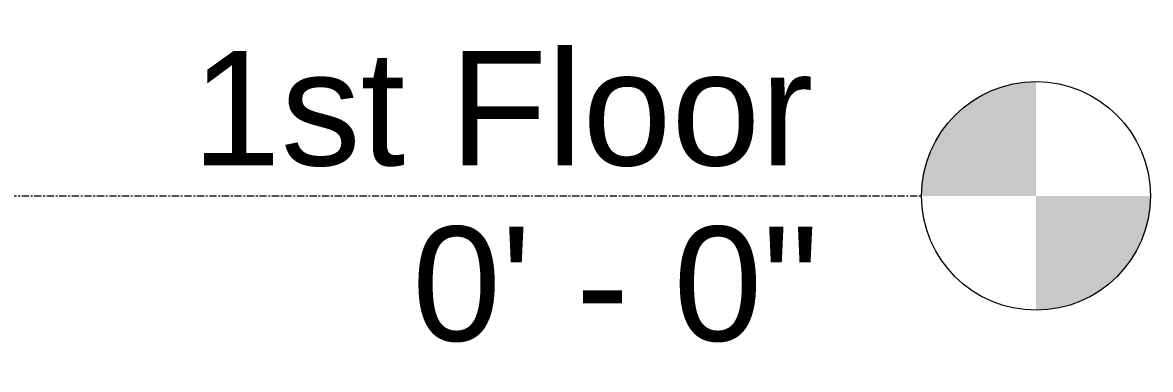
# Model space of a CAD drawing. Header units: inches. Extents: x -1460 to -268, y -77 to 274.
# Drawn here: x -388.7 to -309.8, y -12.1 to 12.1 of the extents above; entities that cross this region are included whole.
import ezdxf

# ---------------------------------------------------------------- set-up
doc = ezdxf.new("R2010")
doc.units = ezdxf.units.IN
doc.header["$MEASUREMENT"] = 0
doc.linetypes.add('Grid Line 1_2_', pattern=[0.875, 0.5, -0.125, 0.125, -0.125])
doc.layers.add('A-FLOR-LEVL', color=51, linetype='Continuous', lineweight=9)
doc.layers.add('A-FLOR-LEVL-1', color=51, linetype='Grid Line 1_2_', lineweight=9)
doc.styles.add('Arial', font='arial.ttf', dxfattribs={"height": 8})

# ---------------------------------------------------------------- blocks, each defined once
blk = doc.blocks.new('Level - Level Head - Circle-50818-Elevation - South')
at = {"layer": 'A-FLOR-LEVL'}
h = blk.add_hatch(color=256, dxfattribs=at)
edge = h.paths.add_edge_path(flags=0)
edge.add_line((1415.616, 0), (1407.616, 0))
edge.add_arc((1415.616, 0), 8, 90, 180, ccw=False)
edge.add_line((1415.616, 8), (1415.616, 0))
h = blk.add_hatch(color=256, dxfattribs=at)
edge = h.paths.add_edge_path(flags=0)
edge.add_line((1415.616, -8), (1415.616, 0))
edge.add_line((1415.616, 0), (1423.616, 0))
edge.add_arc((1415.616, 0), 8, 270, 360, ccw=False)
blk.add_circle((1415.616, 0), 8, dxfattribs=at)

msp = doc.modelspace()

# ---------------------------------------------------------------- block references
at = {"layer": 'A-FLOR-LEVL'}
msp.add_blockref('Level - Level Head - Circle-50818-Elevation - South', (-1733.387, 0), dxfattribs=at)

# ---------------------------------------------------------------- texts
at = {"layer": 'A-FLOR-LEVL', "insert": (-333.338, 10.132), "char_height": 8, "width": 51.90733, "attachment_point": 3, "line_spacing_factor": 0.941778, "style": 'Arial', "bg_fill": 3, "box_fill_scale": 1.25, "bg_fill_color": 256, "bg_fill_true_color": 13158600, "bg_fill_transparency": 0}
msp.add_mtext('1st Floor', dxfattribs=at)

# ---------------------------------------------------------------- next in the draw order: texts
at = {"layer": 'A-FLOR-LEVL', "insert": (-332.946, -2.145), "char_height": 8, "width": 33.98461, "attachment_point": 3, "line_spacing_factor": 0.941778, "style": 'Arial', "bg_fill": 3, "box_fill_scale": 1.25, "bg_fill_color": 256, "bg_fill_true_color": 13158600, "bg_fill_transparency": 0}
msp.add_mtext('0\' - 0"', dxfattribs=at)

# ---------------------------------------------------------------- next in the draw order: linework, layer by layer
at = {"layer": 'A-FLOR-LEVL-1'}
msp.add_line((-792.085, 0), (-325.771, 0), dxfattribs=at)

doc.saveas('drawing.dxf')
